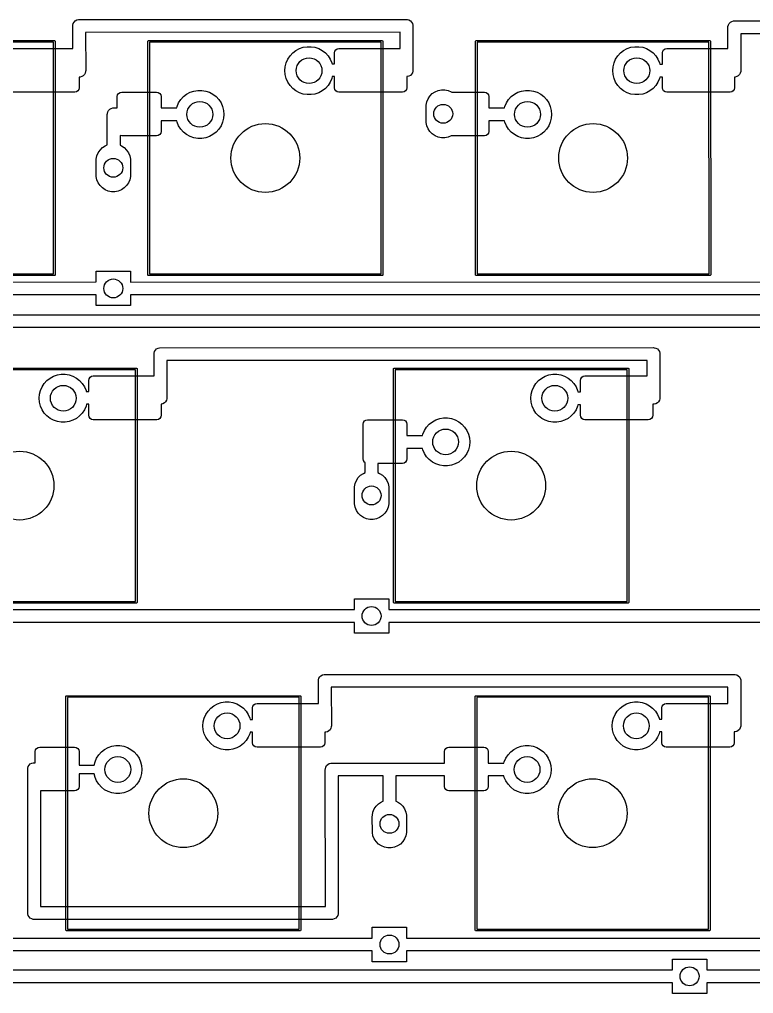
# Model space of a CAD drawing. Extents: x 12 to 499, y -206 to -17.
# Drawn here: x 339.8 to 382.4, y -115.7 to -59 of the extents above; entities that cross this region are included whole.
import ezdxf

# ---------------------------------------------------------------- set-up
doc = ezdxf.new("R2010")
doc.units = 0
doc.layers.add('BLACK', color=7, linetype='CONTINUOUS')

msp = doc.modelspace()

# ---------------------------------------------------------------- linework, layer by layer
at = {"layer": 'BLACK', "linetype": 'CONTINUOUS'}
for p, q in [((342.850458, -59.4086), (342.853666, -59.359653)), ((342.852039, -60.715004), (342.850458, -59.4086)), ((342.853666, -59.359653), (342.879003, -59.265094)), ((342.879003, -59.265094), (342.92795, -59.180314)), ((342.92795, -59.180314), (342.997172, -59.111092)), ((342.997172, -59.111092), (343.081952, -59.062145)), ((343.081952, -59.062145), (343.176511, -59.036808)), ((343.176511, -59.036808), (362.250058, -59.0336)), ((362.250058, -59.0336), (362.299005, -59.036808)), ((362.299005, -59.036808), (362.393564, -59.062145)), ((362.393564, -59.062145), (362.478344, -59.111092)), ((362.478344, -59.111092), (362.547566, -59.180314)), ((362.547566, -59.180314), (362.596513, -59.265094)), ((362.596513, -59.265094), (362.62185, -59.359653)), ((362.62185, -59.359653), (362.625058, -61.985004)), ((380.931058, -59.49), (380.934266, -59.441053)), ((380.934266, -59.441053), (380.959603, -59.346494)), ((380.959603, -59.346494), (381.00855, -59.261714)), ((381.00855, -59.261714), (381.077772, -59.192492)), ((381.077772, -59.192492), (381.162552, -59.143545)), ((381.162552, -59.143545), (381.257111, -59.118208)), ((381.257111, -59.118208), (405.106058, -59.115)), ((361.875512, -59.780463), (343.597763, -59.783537)), ((343.597763, -59.783537), (343.600458, -62.010004)), ((361.876654, -60.715004), (361.875512, -59.780463)), ((380.932588, -60.715004), (380.931058, -59.49)), ((404.731526, -59.861848), (381.678379, -59.864949)), ((381.678379, -59.864949), (381.681058, -62.010004)), ((328.191806, -60.25881), (341.78094, -60.255004)), ((341.730952, -60.351217), (328.257153, -60.354991)), ((341.734726, -73.825016), (341.730952, -60.351217)), ((341.78094, -60.255004), (341.800074, -60.25881)), ((341.800074, -60.25881), (341.827134, -60.28587)), ((341.827134, -60.28587), (341.83094, -73.875004)), ((347.21094, -60.305004), (347.214746, -60.28587)), ((347.214746, -73.894138), (347.21094, -60.305004)), ((347.214746, -60.28587), (347.241806, -60.25881)), ((347.241806, -60.25881), (360.83094, -60.255004)), ((360.780952, -60.351217), (347.307153, -60.354991)), ((347.307153, -60.354991), (347.310927, -73.82879)), ((360.784726, -73.825016), (360.780952, -60.351217)), ((360.83094, -60.255004), (360.850074, -60.25881)), ((360.850074, -60.25881), (360.877134, -60.28587)), ((360.877134, -60.28587), (360.88094, -73.875004)), ((366.26091, -60.305004), (366.264716, -60.28587)), ((366.264716, -73.894138), (366.26091, -60.305004)), ((366.264716, -60.28587), (366.291776, -60.25881)), ((366.291776, -60.25881), (379.88091, -60.255004)), ((379.830922, -60.351217), (366.357123, -60.354991)), ((366.357123, -60.354991), (366.360897, -73.82879)), ((379.834696, -73.825016), (379.830922, -60.351217)), ((379.88091, -60.255004), (379.900044, -60.25881)), ((379.900044, -60.25881), (379.927104, -60.28587)), ((379.927104, -60.28587), (379.93091, -73.875004)), ((339.27594, -60.715004), (342.852039, -60.715004)), ((355.354677, -61.343678), (355.481143, -61.150106)), ((355.481143, -61.150106), (355.637746, -60.979991)), ((355.637746, -60.979991), (355.820213, -60.837971)), ((355.820213, -60.837971), (356.023566, -60.727921)), ((356.023566, -60.727921), (356.24226, -60.652844)), ((356.24226, -60.652844), (356.470329, -60.614786)), ((356.470329, -60.614786), (356.701551, -60.614786)), ((356.701551, -60.614786), (356.92962, -60.652844)), ((356.92962, -60.652844), (357.148314, -60.727921)), ((357.148314, -60.727921), (357.351667, -60.837971)), ((357.351667, -60.837971), (357.534134, -60.979991)), ((357.534134, -60.979991), (357.690737, -61.150106)), ((357.690737, -61.150106), (357.817203, -61.343678)), ((358.07194, -60.969004), (358.091275, -60.871802)), ((358.07194, -61.61187), (358.07194, -60.969004)), ((358.091275, -60.871802), (358.146335, -60.789399)), ((358.146335, -60.789399), (358.228738, -60.734339)), ((358.228738, -60.734339), (358.32594, -60.715004)), ((358.32594, -60.715004), (361.876654, -60.715004)), ((374.404647, -61.343678), (374.531113, -61.150106)), ((374.531113, -61.150106), (374.687716, -60.979991)), ((374.687716, -60.979991), (374.870183, -60.837971)), ((374.870183, -60.837971), (375.073536, -60.727921)), ((375.073536, -60.727921), (375.29223, -60.652844)), ((375.29223, -60.652844), (375.520299, -60.614786)), ((375.520299, -60.614786), (375.751521, -60.614786)), ((375.751521, -60.614786), (375.97959, -60.652844)), ((375.97959, -60.652844), (376.198284, -60.727921)), ((376.198284, -60.727921), (376.401637, -60.837971)), ((376.401637, -60.837971), (376.584104, -60.979991)), ((376.584104, -60.979991), (376.740707, -61.150106)), ((376.740707, -61.150106), (376.867173, -61.343678)), ((377.12191, -60.969004), (377.141245, -60.871802)), ((377.12191, -61.637351), (377.12191, -60.969004)), ((377.141245, -60.871802), (377.196305, -60.789399)), ((377.196305, -60.789399), (377.278708, -60.734339)), ((377.278708, -60.734339), (377.37591, -60.715004)), ((377.37591, -60.715004), (380.932588, -60.715004)), ((355.205034, -61.779572), (355.261796, -61.555425)), ((355.261796, -61.555425), (355.354677, -61.343678)), ((357.817203, -61.343678), (357.910084, -61.555425)), ((357.910084, -61.555425), (357.924411, -61.612001)), ((357.924411, -61.612001), (358.07194, -61.61187)), ((374.255004, -61.779572), (374.311766, -61.555425)), ((374.311766, -61.555425), (374.404647, -61.343678)), ((376.867173, -61.343678), (376.960054, -61.555425)), ((376.960054, -61.555425), (376.98082, -61.63743)), ((376.98082, -61.63743), (377.12191, -61.637351)), ((343.522966, -62.23829), (343.453744, -62.307512)), ((343.571913, -62.15351), (343.522966, -62.23829)), ((343.59725, -62.058951), (343.571913, -62.15351)), ((343.600458, -62.010004), (343.59725, -62.058951)), ((355.18594, -62.010004), (355.205034, -61.779572)), ((355.205034, -62.240436), (355.18594, -62.010004)), ((355.261796, -62.464583), (355.205034, -62.240436)), ((362.478344, -62.282512), (362.393564, -62.331459)), ((362.547566, -62.21329), (362.478344, -62.282512)), ((362.596513, -62.12851), (362.547566, -62.21329)), ((362.62185, -62.033951), (362.596513, -62.12851)), ((362.625058, -61.985004), (362.62185, -62.033951)), ((374.23591, -62.010004), (374.255004, -61.779572)), ((374.255004, -62.240436), (374.23591, -62.010004)), ((374.311766, -62.464583), (374.255004, -62.240436)), ((381.603566, -62.23829), (381.534344, -62.307512)), ((381.652513, -62.15351), (381.603566, -62.23829)), ((381.67785, -62.058951), (381.652513, -62.15351)), ((381.681058, -62.010004), (381.67785, -62.058951)), ((343.274405, -62.381796), (343.22194, -62.381825)), ((343.22194, -62.381825), (343.22194, -63.001004)), ((343.368964, -62.356459), (343.274405, -62.381796)), ((343.453744, -62.307512), (343.368964, -62.356459)), ((355.354677, -62.67633), (355.261796, -62.464583)), ((355.481143, -62.869902), (355.354677, -62.67633)), ((355.637746, -63.040017), (355.481143, -62.869902)), ((357.690737, -62.869902), (357.534134, -63.040017)), ((357.817203, -62.67633), (357.690737, -62.869902)), ((357.910084, -62.464583), (357.817203, -62.67633)), ((357.936865, -62.358825), (357.910084, -62.464583)), ((358.07194, -62.358705), (357.936865, -62.358825)), ((358.07194, -63.001004), (358.07194, -62.358705)), ((362.299005, -62.356796), (362.27194, -62.356836)), ((362.27194, -62.356836), (362.27194, -63.001004)), ((362.393564, -62.331459), (362.299005, -62.356796)), ((374.404647, -62.67633), (374.311766, -62.464583)), ((374.531113, -62.869902), (374.404647, -62.67633)), ((374.687716, -63.040017), (374.531113, -62.869902)), ((376.740707, -62.869902), (376.584104, -63.040017)), ((376.867173, -62.67633), (376.740707, -62.869902)), ((376.960054, -62.464583), (376.867173, -62.67633)), ((376.980397, -62.384249), (376.960054, -62.464583)), ((377.12191, -62.38417), (376.980397, -62.384249)), ((377.12191, -63.001004), (377.12191, -62.38417)), ((381.355005, -62.381796), (381.32191, -62.381814)), ((381.32191, -62.381814), (381.32191, -63.001004)), ((381.449564, -62.356459), (381.355005, -62.381796)), ((381.534344, -62.307512), (381.449564, -62.356459)), ((342.96794, -63.255004), (339.27594, -63.255004)), ((343.065142, -63.235669), (342.96794, -63.255004)), ((343.147545, -63.180609), (343.065142, -63.235669)), ((343.202605, -63.098206), (343.147545, -63.180609)), ((343.22194, -63.001004), (343.202605, -63.098206)), ((345.43994, -63.509004), (345.459275, -63.411802)), ((345.459275, -63.411802), (345.514335, -63.329399)), ((345.514335, -63.329399), (345.596738, -63.274339)), ((345.596738, -63.274339), (345.69394, -63.255004)), ((345.69394, -63.255004), (347.72594, -63.255004)), ((347.72594, -63.255004), (347.823142, -63.274339)), ((347.823142, -63.274339), (347.905545, -63.329399)), ((347.905545, -63.329399), (347.960605, -63.411802)), ((347.960605, -63.411802), (347.97994, -63.509004)), ((349.287746, -63.519991), (349.470213, -63.377971)), ((349.470213, -63.377971), (349.673566, -63.267921)), ((349.673566, -63.267921), (349.89226, -63.192844)), ((349.89226, -63.192844), (350.120329, -63.154786)), ((350.120329, -63.154786), (350.351551, -63.154786)), ((350.351551, -63.154786), (350.57962, -63.192844)), ((350.57962, -63.192844), (350.798314, -63.267921)), ((350.798314, -63.267921), (351.001667, -63.377971)), ((351.001667, -63.377971), (351.184134, -63.519991)), ((355.820213, -63.182037), (355.637746, -63.040017)), ((356.023566, -63.292087), (355.820213, -63.182037)), ((356.24226, -63.367164), (356.023566, -63.292087)), ((356.470329, -63.405222), (356.24226, -63.367164)), ((356.701551, -63.405222), (356.470329, -63.405222)), ((356.92962, -63.367164), (356.701551, -63.405222)), ((357.148314, -63.292087), (356.92962, -63.367164)), ((357.351667, -63.182037), (357.148314, -63.292087)), ((357.534134, -63.040017), (357.351667, -63.182037)), ((358.091275, -63.098206), (358.07194, -63.001004)), ((358.146335, -63.180609), (358.091275, -63.098206)), ((358.228738, -63.235669), (358.146335, -63.180609)), ((358.32594, -63.255004), (358.228738, -63.235669)), ((362.01794, -63.255004), (358.32594, -63.255004)), ((362.115142, -63.235669), (362.01794, -63.255004)), ((362.197545, -63.180609), (362.115142, -63.235669)), ((362.252605, -63.098206), (362.197545, -63.180609)), ((362.27194, -63.001004), (362.252605, -63.098206)), ((363.610648, -63.484207), (363.749265, -63.34559)), ((363.749265, -63.34559), (363.912261, -63.236679)), ((363.912261, -63.236679), (364.093373, -63.16166)), ((364.093373, -63.16166), (364.285641, -63.123415)), ((364.285641, -63.123415), (364.481675, -63.123415)), ((364.481675, -63.123415), (364.673943, -63.16166)), ((364.673943, -63.16166), (364.855055, -63.236679)), ((364.855055, -63.236679), (364.88248, -63.255004)), ((364.88248, -63.255004), (366.77591, -63.255004)), ((366.77591, -63.255004), (366.873112, -63.274339)), ((366.873112, -63.274339), (366.955515, -63.329399)), ((366.955515, -63.329399), (367.010575, -63.411802)), ((367.010575, -63.411802), (367.02991, -63.509004)), ((368.337716, -63.519991), (368.520183, -63.377971)), ((368.520183, -63.377971), (368.723536, -63.267921)), ((368.723536, -63.267921), (368.94223, -63.192844)), ((368.94223, -63.192844), (369.170299, -63.154786)), ((369.170299, -63.154786), (369.401521, -63.154786)), ((369.401521, -63.154786), (369.62959, -63.192844)), ((369.62959, -63.192844), (369.848284, -63.267921)), ((369.848284, -63.267921), (370.051637, -63.377971)), ((370.051637, -63.377971), (370.234104, -63.519991)), ((374.870183, -63.182037), (374.687716, -63.040017)), ((375.073536, -63.292087), (374.870183, -63.182037)), ((375.29223, -63.367164), (375.073536, -63.292087)), ((375.520299, -63.405222), (375.29223, -63.367164)), ((375.751521, -63.405222), (375.520299, -63.405222)), ((375.97959, -63.367164), (375.751521, -63.405222)), ((376.198284, -63.292087), (375.97959, -63.367164)), ((376.401637, -63.182037), (376.198284, -63.292087)), ((376.584104, -63.040017), (376.401637, -63.182037)), ((377.141245, -63.098206), (377.12191, -63.001004)), ((377.196305, -63.180609), (377.141245, -63.098206)), ((377.278708, -63.235669), (377.196305, -63.180609)), ((377.37591, -63.255004), (377.278708, -63.235669)), ((381.06791, -63.255004), (377.37591, -63.255004)), ((381.165112, -63.235669), (381.06791, -63.255004)), ((381.247515, -63.180609), (381.165112, -63.235669)), ((381.302575, -63.098206), (381.247515, -63.180609)), ((381.32191, -63.001004), (381.302575, -63.098206)), ((345.43994, -64.178048), (345.43994, -63.509004)), ((347.97994, -63.509004), (347.97994, -64.176436)), ((348.911796, -64.095425), (349.004677, -63.883678)), ((349.004677, -63.883678), (349.131143, -63.690106)), ((349.131143, -63.690106), (349.287746, -63.519991)), ((351.184134, -63.519991), (351.340737, -63.690106)), ((351.340737, -63.690106), (351.467203, -63.883678)), ((351.467203, -63.883678), (351.560084, -64.095425)), ((363.388473, -64.020583), (363.426718, -63.828315)), ((363.426718, -63.828315), (363.501737, -63.647203)), ((363.501737, -63.647203), (363.610648, -63.484207)), ((367.02991, -63.509004), (367.02991, -64.176436)), ((367.961766, -64.095425), (368.054647, -63.883678)), ((368.054647, -63.883678), (368.181113, -63.690106)), ((368.181113, -63.690106), (368.337716, -63.519991)), ((370.234104, -63.519991), (370.390707, -63.690106)), ((370.390707, -63.690106), (370.517173, -63.883678)), ((370.517173, -63.883678), (370.610054, -64.095425)), ((344.857058, -64.550004), (344.860266, -64.501057)), ((344.858862, -66.325881), (344.857058, -64.550004)), ((344.860266, -64.501057), (344.885603, -64.406498)), ((344.885603, -64.406498), (344.93455, -64.321718)), ((344.93455, -64.321718), (345.003772, -64.252496)), ((345.003772, -64.252496), (345.088552, -64.203549)), ((345.088552, -64.203549), (345.183111, -64.178212)), ((345.183111, -64.178212), (345.43994, -64.178048)), ((347.97994, -64.176436), (348.891427, -64.175857)), ((348.891427, -64.175857), (348.911796, -64.095425)), ((351.560084, -64.095425), (351.616846, -64.319572)), ((351.616846, -64.319572), (351.63594, -64.550004)), ((351.63594, -64.550004), (351.616846, -64.780436)), ((363.383658, -64.1186), (363.388473, -64.020583)), ((363.388473, -65.016617), (363.383658, -64.1186)), ((367.02991, -64.176436), (367.941397, -64.175857)), ((367.941397, -64.175857), (367.961766, -64.095425)), ((370.610054, -64.095425), (370.666816, -64.319572)), ((370.666816, -64.319572), (370.68591, -64.550004)), ((370.68591, -64.550004), (370.666816, -64.780436)), ((348.891055, -64.92268), (347.97994, -64.923259)), ((347.97994, -64.923259), (347.97994, -65.541004)), ((348.911796, -65.004583), (348.891055, -64.92268)), ((349.004677, -65.21633), (348.911796, -65.004583)), ((351.560084, -65.004583), (351.467203, -65.21633)), ((351.616846, -64.780436), (351.560084, -65.004583)), ((363.426718, -65.208885), (363.388473, -65.016617)), ((367.941025, -64.92268), (367.02991, -64.923259)), ((367.02991, -64.923259), (367.02991, -65.541004)), ((367.961766, -65.004583), (367.941025, -64.92268)), ((368.054647, -65.21633), (367.961766, -65.004583)), ((370.610054, -65.004583), (370.517173, -65.21633)), ((370.666816, -64.780436), (370.610054, -65.004583)), ((347.960605, -65.638206), (347.905545, -65.720609)), ((347.97994, -65.541004), (347.960605, -65.638206)), ((349.131143, -65.409902), (349.004677, -65.21633)), ((349.287746, -65.580017), (349.131143, -65.409902)), ((349.470213, -65.722037), (349.287746, -65.580017)), ((351.184134, -65.580017), (351.001667, -65.722037)), ((351.340737, -65.409902), (351.184134, -65.580017)), ((351.467203, -65.21633), (351.340737, -65.409902)), ((363.501737, -65.389997), (363.426718, -65.208885)), ((363.610648, -65.552993), (363.501737, -65.389997)), ((363.749265, -65.69161), (363.610648, -65.552993)), ((363.912261, -65.800521), (363.749265, -65.69161)), ((367.010575, -65.638206), (366.955515, -65.720609)), ((367.02991, -65.541004), (367.010575, -65.638206)), ((368.181113, -65.409902), (368.054647, -65.21633)), ((368.337716, -65.580017), (368.181113, -65.409902)), ((368.520183, -65.722037), (368.337716, -65.580017)), ((370.234104, -65.580017), (370.051637, -65.722037)), ((370.390707, -65.409902), (370.234104, -65.580017)), ((370.517173, -65.21633), (370.390707, -65.409902)), ((345.69394, -65.795004), (345.605146, -65.777341)), ((345.605146, -65.777341), (345.605725, -66.347119)), ((347.72594, -65.795004), (345.69394, -65.795004)), ((347.823142, -65.775669), (347.72594, -65.795004)), ((347.905545, -65.720609), (347.823142, -65.775669)), ((349.673566, -65.832087), (349.470213, -65.722037)), ((349.89226, -65.907164), (349.673566, -65.832087)), ((350.120329, -65.945222), (349.89226, -65.907164)), ((350.351551, -65.945222), (350.120329, -65.945222)), ((350.57962, -65.907164), (350.351551, -65.945222)), ((350.798314, -65.832087), (350.57962, -65.907164)), ((351.001667, -65.722037), (350.798314, -65.832087)), ((364.093373, -65.87554), (363.912261, -65.800521)), ((364.285641, -65.913785), (364.093373, -65.87554)), ((364.481675, -65.913785), (364.285641, -65.913785)), ((364.673943, -65.87554), (364.481675, -65.913785)), ((364.855055, -65.800521), (364.673943, -65.87554)), ((364.863312, -65.795004), (364.855055, -65.800521)), ((366.77591, -65.795004), (364.863312, -65.795004)), ((366.873112, -65.775669), (366.77591, -65.795004)), ((366.955515, -65.720609), (366.873112, -65.775669)), ((368.723536, -65.832087), (368.520183, -65.722037)), ((368.94223, -65.907164), (368.723536, -65.832087)), ((369.170299, -65.945222), (368.94223, -65.907164)), ((369.401521, -65.945222), (369.170299, -65.945222)), ((369.62959, -65.907164), (369.401521, -65.945222)), ((369.848284, -65.832087), (369.62959, -65.907164)), ((370.051637, -65.722037), (369.848284, -65.832087)), ((344.249718, -66.968715), (344.324737, -66.787603)), ((344.324737, -66.787603), (344.433648, -66.624607)), ((344.433648, -66.624607), (344.572265, -66.48599)), ((344.572265, -66.48599), (344.735261, -66.377079)), ((344.735261, -66.377079), (344.858862, -66.325881)), ((345.605725, -66.347119), (345.678055, -66.377079)), ((345.678055, -66.377079), (345.841051, -66.48599)), ((345.841051, -66.48599), (345.979668, -66.624607)), ((345.979668, -66.624607), (346.088579, -66.787603)), ((346.088579, -66.787603), (346.163598, -66.968715)), ((344.206658, -67.259), (344.211473, -67.160983)), ((344.211473, -68.157017), (344.206658, -67.259)), ((344.211473, -67.160983), (344.249718, -66.968715)), ((346.163598, -66.968715), (346.201843, -67.160983)), ((346.201843, -67.160983), (346.206658, -68.059)), ((344.249718, -68.349285), (344.211473, -68.157017)), ((344.324737, -68.530397), (344.249718, -68.349285)), ((344.433648, -68.693393), (344.324737, -68.530397)), ((346.088579, -68.530397), (345.979668, -68.693393)), ((346.163598, -68.349285), (346.088579, -68.530397)), ((346.201843, -68.157017), (346.163598, -68.349285)), ((346.206658, -68.059), (346.201843, -68.157017)), ((344.572265, -68.83201), (344.433648, -68.693393)), ((344.735261, -68.940921), (344.572265, -68.83201)), ((344.916373, -69.01594), (344.735261, -68.940921)), ((345.108641, -69.054185), (344.916373, -69.01594)), ((345.304675, -69.054185), (345.108641, -69.054185)), ((345.496943, -69.01594), (345.304675, -69.054185)), ((345.678055, -68.940921), (345.496943, -69.01594)), ((345.841051, -68.83201), (345.678055, -68.940921)), ((345.979668, -68.693393), (345.841051, -68.83201)), ((341.800074, -73.921198), (328.21094, -73.925004)), ((328.260927, -73.82879), (341.734726, -73.825016)), ((341.827134, -73.894138), (341.800074, -73.921198)), ((341.83094, -73.875004), (341.827134, -73.894138)), ((344.206658, -74.299084), (344.206658, -73.674)), ((344.206658, -73.674), (346.206658, -73.674)), ((346.206658, -73.674), (346.206658, -74.302129)), ((347.241806, -73.921198), (347.214746, -73.894138)), ((347.26094, -73.925004), (347.241806, -73.921198)), ((360.850074, -73.921198), (347.26094, -73.925004)), ((347.310927, -73.82879), (360.784726, -73.825016)), ((360.877134, -73.894138), (360.850074, -73.921198)), ((360.88094, -73.875004), (360.877134, -73.894138)), ((366.291776, -73.921198), (366.264716, -73.894138)), ((366.31091, -73.925004), (366.291776, -73.921198)), ((379.900044, -73.921198), (366.31091, -73.925004)), ((366.360897, -73.82879), (379.834696, -73.825016)), ((379.927104, -73.894138), (379.900044, -73.921198)), ((379.93091, -73.875004), (379.927104, -73.894138)), ((308.233658, -74.302119), (344.206658, -74.299084)), ((346.206658, -74.302129), (387.158058, -74.299074)), ((344.206658, -75.04588), (308.233658, -75.048915)), ((344.206658, -75.674), (344.206658, -75.04588)), ((387.158058, -75.04587), (346.206658, -75.048925)), ((346.206658, -75.048925), (346.206658, -75.674)), ((346.206658, -75.674), (344.206658, -75.674)), ((332.109658, -76.207151), (389.444058, -76.204054)), ((389.444058, -76.950848), (332.109658, -76.953945)), ((347.721572, -78.192492), (347.806352, -78.143545)), ((347.806352, -78.143545), (347.900911, -78.118208)), ((347.900911, -78.118208), (376.606058, -78.115)), ((376.606058, -78.115), (376.655005, -78.118208)), ((376.655005, -78.118208), (376.749564, -78.143545)), ((376.749564, -78.143545), (376.834344, -78.192492)), ((347.574858, -78.49), (347.578066, -78.441053)), ((347.576435, -79.764994), (347.574858, -78.49)), ((347.578066, -78.441053), (347.603403, -78.346494)), ((347.603403, -78.346494), (347.65235, -78.261714)), ((347.65235, -78.261714), (347.721572, -78.192492)), ((376.834344, -78.192492), (376.903566, -78.261714)), ((376.903566, -78.261714), (376.952513, -78.346494)), ((376.952513, -78.346494), (376.97785, -78.441053)), ((376.97785, -78.441053), (376.981058, -81.034994)), ((376.231517, -78.861839), (348.322174, -78.864958)), ((348.322174, -78.864958), (348.324858, -81.034994)), ((376.232635, -79.764994), (376.231517, -78.861839)), ((332.954286, -79.3088), (346.54342, -79.304994)), ((346.493432, -79.401207), (333.019633, -79.404981)), ((341.532693, -79.887961), (341.736046, -79.777911)), ((341.736046, -79.777911), (341.95474, -79.702834)), ((341.95474, -79.702834), (342.182809, -79.664776)), ((342.182809, -79.664776), (342.414031, -79.664776)), ((342.414031, -79.664776), (342.6421, -79.702834)), ((342.6421, -79.702834), (342.860794, -79.777911)), ((342.860794, -79.777911), (343.064147, -79.887961)), ((343.803755, -79.921792), (343.858815, -79.839389)), ((343.858815, -79.839389), (343.941218, -79.784329)), ((343.941218, -79.784329), (344.03842, -79.764994)), ((344.03842, -79.764994), (347.576435, -79.764994)), ((346.497206, -92.875006), (346.493432, -79.401207)), ((346.54342, -79.304994), (346.562554, -79.3088)), ((346.562554, -79.3088), (346.589614, -79.33586)), ((346.589614, -79.33586), (346.59342, -92.924994)), ((361.4984, -79.354994), (361.502206, -79.33586)), ((361.502206, -92.944128), (361.4984, -79.354994)), ((361.502206, -79.33586), (361.529266, -79.3088)), ((361.529266, -79.3088), (375.1184, -79.304994)), ((375.068412, -79.401207), (361.594613, -79.404981)), ((361.594613, -79.404981), (361.598387, -92.87878)), ((370.107673, -79.887961), (370.311026, -79.777911)), ((370.311026, -79.777911), (370.52972, -79.702834)), ((370.52972, -79.702834), (370.757789, -79.664776)), ((370.757789, -79.664776), (370.989011, -79.664776)), ((370.989011, -79.664776), (371.21708, -79.702834)), ((371.21708, -79.702834), (371.435774, -79.777911)), ((371.435774, -79.777911), (371.639127, -79.887961)), ((372.378735, -79.921792), (372.433795, -79.839389)), ((372.433795, -79.839389), (372.516198, -79.784329)), ((372.516198, -79.784329), (372.6134, -79.764994)), ((372.6134, -79.764994), (376.232635, -79.764994)), ((375.072186, -92.875006), (375.068412, -79.401207)), ((375.1184, -79.304994), (375.137534, -79.3088)), ((375.137534, -79.3088), (375.164594, -79.33586)), ((375.164594, -79.33586), (375.1684, -92.924994)), ((340.974276, -80.605415), (341.067157, -80.393668)), ((341.067157, -80.393668), (341.193623, -80.200096)), ((341.193623, -80.200096), (341.350226, -80.029981)), ((341.350226, -80.029981), (341.532693, -79.887961)), ((343.064147, -79.887961), (343.246614, -80.029981)), ((343.246614, -80.029981), (343.403217, -80.200096)), ((343.403217, -80.200096), (343.529683, -80.393668)), ((343.529683, -80.393668), (343.622564, -80.605415)), ((343.78442, -80.018994), (343.803755, -79.921792)), ((343.78442, -80.661847), (343.78442, -80.018994)), ((369.549256, -80.605415), (369.642137, -80.393668)), ((369.642137, -80.393668), (369.768603, -80.200096)), ((369.768603, -80.200096), (369.925206, -80.029981)), ((369.925206, -80.029981), (370.107673, -79.887961)), ((371.639127, -79.887961), (371.821594, -80.029981)), ((371.821594, -80.029981), (371.978197, -80.200096)), ((371.978197, -80.200096), (372.104663, -80.393668)), ((372.104663, -80.393668), (372.197544, -80.605415)), ((372.3594, -80.018994), (372.378735, -79.921792)), ((372.3594, -80.686847), (372.3594, -80.018994)), ((340.89842, -81.059994), (340.917514, -80.829562)), ((340.917514, -80.829562), (340.974276, -80.605415)), ((343.622564, -80.605415), (343.636887, -80.661977)), ((343.636887, -80.661977), (343.78442, -80.661847)), ((369.4734, -81.059994), (369.492494, -80.829562)), ((369.492494, -80.829562), (369.549256, -80.605415)), ((372.197544, -80.605415), (372.218197, -80.686971)), ((372.218197, -80.686971), (372.3594, -80.686847)), ((340.917514, -81.290426), (340.89842, -81.059994)), ((340.974276, -81.514573), (340.917514, -81.290426)), ((341.067157, -81.72632), (340.974276, -81.514573)), ((343.622564, -81.514573), (343.529683, -81.72632)), ((343.649349, -81.408801), (343.622564, -81.514573)), ((343.78442, -81.408682), (343.649349, -81.408801)), ((343.78442, -82.050994), (343.78442, -81.408682)), ((347.998805, -81.406786), (347.98442, -81.406807)), ((347.98442, -81.406807), (347.98442, -82.050994)), ((348.093364, -81.381449), (347.998805, -81.406786)), ((348.178144, -81.332502), (348.093364, -81.381449)), ((348.247366, -81.26328), (348.178144, -81.332502)), ((348.296313, -81.1785), (348.247366, -81.26328)), ((348.32165, -81.083941), (348.296313, -81.1785)), ((348.324858, -81.034994), (348.32165, -81.083941)), ((369.492494, -81.290426), (369.4734, -81.059994)), ((369.549256, -81.514573), (369.492494, -81.290426)), ((369.642137, -81.72632), (369.549256, -81.514573)), ((372.197544, -81.514573), (372.104663, -81.72632)), ((372.217996, -81.433807), (372.197544, -81.514573)), ((372.3594, -81.433682), (372.217996, -81.433807)), ((372.3594, -82.050994), (372.3594, -81.433682)), ((376.655005, -81.406786), (376.5594, -81.406925)), ((376.5594, -81.406925), (376.5594, -82.050994)), ((376.749564, -81.381449), (376.655005, -81.406786)), ((376.834344, -81.332502), (376.749564, -81.381449)), ((376.903566, -81.26328), (376.834344, -81.332502)), ((376.952513, -81.1785), (376.903566, -81.26328)), ((376.97785, -81.083941), (376.952513, -81.1785)), ((376.981058, -81.034994), (376.97785, -81.083941)), ((341.193623, -81.919892), (341.067157, -81.72632)), ((341.350226, -82.090007), (341.193623, -81.919892)), ((341.532693, -82.232027), (341.350226, -82.090007)), ((343.246614, -82.090007), (343.064147, -82.232027)), ((343.403217, -81.919892), (343.246614, -82.090007)), ((343.529683, -81.72632), (343.403217, -81.919892)), ((343.803755, -82.148196), (343.78442, -82.050994)), ((347.98442, -82.050994), (347.965085, -82.148196)), ((369.768603, -81.919892), (369.642137, -81.72632)), ((369.925206, -82.090007), (369.768603, -81.919892)), ((370.107673, -82.232027), (369.925206, -82.090007)), ((371.821594, -82.090007), (371.639127, -82.232027)), ((371.978197, -81.919892), (371.821594, -82.090007)), ((372.104663, -81.72632), (371.978197, -81.919892)), ((372.378735, -82.148196), (372.3594, -82.050994)), ((376.5594, -82.050994), (376.540065, -82.148196)), ((341.736046, -82.342077), (341.532693, -82.232027)), ((341.95474, -82.417154), (341.736046, -82.342077)), ((342.182809, -82.455212), (341.95474, -82.417154)), ((342.414031, -82.455212), (342.182809, -82.455212)), ((342.6421, -82.417154), (342.414031, -82.455212)), ((342.860794, -82.342077), (342.6421, -82.417154)), ((343.064147, -82.232027), (342.860794, -82.342077)), ((343.858815, -82.230599), (343.803755, -82.148196)), ((343.941218, -82.285659), (343.858815, -82.230599)), ((344.03842, -82.304994), (343.941218, -82.285659)), ((347.73042, -82.304994), (344.03842, -82.304994)), ((347.827622, -82.285659), (347.73042, -82.304994)), ((347.910025, -82.230599), (347.827622, -82.285659)), ((347.965085, -82.148196), (347.910025, -82.230599)), ((359.7274, -82.558994), (359.746735, -82.461792)), ((359.7274, -84.590994), (359.7274, -82.558994)), ((359.746735, -82.461792), (359.801795, -82.379389)), ((359.801795, -82.379389), (359.884198, -82.324329)), ((359.884198, -82.324329), (359.9814, -82.304994)), ((359.9814, -82.304994), (362.0134, -82.304994)), ((362.0134, -82.304994), (362.110602, -82.324329)), ((362.110602, -82.324329), (362.193005, -82.379389)), ((362.193005, -82.379389), (362.248065, -82.461792)), ((362.248065, -82.461792), (362.2674, -82.558994)), ((362.2674, -82.558994), (362.2674, -83.227032)), ((363.418603, -82.740096), (363.575206, -82.569981)), ((363.575206, -82.569981), (363.757673, -82.427961)), ((363.757673, -82.427961), (363.961026, -82.317911)), ((363.961026, -82.317911), (364.17972, -82.242834)), ((364.17972, -82.242834), (364.407789, -82.204776)), ((364.407789, -82.204776), (364.639011, -82.204776)), ((364.639011, -82.204776), (364.86708, -82.242834)), ((364.86708, -82.242834), (365.085774, -82.317911)), ((365.085774, -82.317911), (365.289127, -82.427961)), ((365.289127, -82.427961), (365.471594, -82.569981)), ((365.471594, -82.569981), (365.628197, -82.740096)), ((370.311026, -82.342077), (370.107673, -82.232027)), ((370.52972, -82.417154), (370.311026, -82.342077)), ((370.757789, -82.455212), (370.52972, -82.417154)), ((370.989011, -82.455212), (370.757789, -82.455212)), ((371.21708, -82.417154), (370.989011, -82.455212)), ((371.435774, -82.342077), (371.21708, -82.417154)), ((371.639127, -82.232027), (371.435774, -82.342077)), ((372.433795, -82.230599), (372.378735, -82.148196)), ((372.516198, -82.285659), (372.433795, -82.230599)), ((372.6134, -82.304994), (372.516198, -82.285659)), ((376.3054, -82.304994), (372.6134, -82.304994)), ((376.402602, -82.285659), (376.3054, -82.304994)), ((376.485005, -82.230599), (376.402602, -82.285659)), ((376.540065, -82.148196), (376.485005, -82.230599)), ((362.2674, -83.227032), (363.178796, -83.226209)), ((363.178796, -83.226209), (363.199256, -83.145415)), ((363.199256, -83.145415), (363.292137, -82.933668)), ((363.292137, -82.933668), (363.418603, -82.740096)), ((365.628197, -82.740096), (365.754663, -82.933668)), ((365.754663, -82.933668), (365.847544, -83.145415)), ((365.847544, -83.145415), (365.904306, -83.369562)), ((365.904306, -83.369562), (365.9234, -83.599994)), ((365.9234, -83.599994), (365.904306, -83.830426)), ((363.17861, -83.973045), (362.2674, -83.973868)), ((362.2674, -83.973868), (362.2674, -84.590994)), ((363.199256, -84.054573), (363.17861, -83.973045)), ((363.292137, -84.26632), (363.199256, -84.054573)), ((363.418603, -84.459892), (363.292137, -84.26632)), ((365.754663, -84.26632), (365.628197, -84.459892)), ((365.847544, -84.054573), (365.754663, -84.26632)), ((365.904306, -83.830426), (365.847544, -84.054573)), ((359.746735, -84.688196), (359.7274, -84.590994)), ((359.801795, -84.770599), (359.746735, -84.688196)), ((359.844291, -84.798994), (359.801795, -84.770599)), ((359.844883, -85.386393), (359.844291, -84.798994)), ((362.0134, -84.844994), (360.591179, -84.844994)), ((360.591179, -84.844994), (360.591725, -85.386598)), ((362.110602, -84.825659), (362.0134, -84.844994)), ((362.193005, -84.770599), (362.110602, -84.825659)), ((362.248065, -84.688196), (362.193005, -84.770599)), ((362.2674, -84.590994), (362.248065, -84.688196)), ((363.575206, -84.630007), (363.418603, -84.459892)), ((363.757673, -84.772027), (363.575206, -84.630007)), ((363.961026, -84.882077), (363.757673, -84.772027)), ((364.17972, -84.957154), (363.961026, -84.882077)), ((364.407789, -84.995212), (364.17972, -84.957154)), ((364.86708, -84.957154), (364.639011, -84.995212)), ((365.085774, -84.882077), (364.86708, -84.957154)), ((365.289127, -84.772027), (365.085774, -84.882077)), ((365.471594, -84.630007), (365.289127, -84.772027)), ((365.628197, -84.459892), (365.471594, -84.630007)), ((359.583665, -85.53599), (359.746661, -85.427079)), ((359.746661, -85.427079), (359.844883, -85.386393)), ((360.591725, -85.386598), (360.689455, -85.427079)), ((360.689455, -85.427079), (360.852451, -85.53599)), ((364.639011, -84.995212), (364.407789, -84.995212)), ((359.222873, -86.210983), (359.261118, -86.018715)), ((359.261118, -86.018715), (359.336137, -85.837603)), ((359.336137, -85.837603), (359.445048, -85.674607)), ((359.445048, -85.674607), (359.583665, -85.53599)), ((360.852451, -85.53599), (360.991068, -85.674607)), ((360.991068, -85.674607), (361.099979, -85.837603)), ((361.099979, -85.837603), (361.174998, -86.018715)), ((361.174998, -86.018715), (361.213243, -86.210983)), ((359.218058, -86.309), (359.222873, -86.210983)), ((359.222873, -87.207017), (359.218058, -86.309)), ((361.213243, -86.210983), (361.218058, -87.109)), ((359.261118, -87.399285), (359.222873, -87.207017)), ((361.213243, -87.207017), (361.174998, -87.399285)), ((361.218058, -87.109), (361.213243, -87.207017)), ((359.336137, -87.580397), (359.261118, -87.399285)), ((359.445048, -87.743393), (359.336137, -87.580397)), ((359.583665, -87.88201), (359.445048, -87.743393)), ((360.991068, -87.743393), (360.852451, -87.88201)), ((361.099979, -87.580397), (360.991068, -87.743393)), ((361.174998, -87.399285), (361.099979, -87.580397)), ((359.746661, -87.990921), (359.583665, -87.88201)), ((359.927773, -88.06594), (359.746661, -87.990921)), ((360.120041, -88.104185), (359.927773, -88.06594)), ((360.316075, -88.104185), (360.120041, -88.104185)), ((360.508343, -88.06594), (360.316075, -88.104185)), ((360.689455, -87.990921), (360.508343, -88.06594)), ((360.852451, -87.88201), (360.689455, -87.990921)), ((333.023407, -92.87878), (346.497206, -92.875006)), ((359.218058, -93.349066), (359.218058, -92.724)), ((359.218058, -92.724), (361.218058, -92.724)), ((361.218058, -92.724), (361.218058, -93.352166)), ((361.598387, -92.87878), (375.072186, -92.875006)), ((312.704058, -93.352138), (359.218058, -93.349066)), ((346.562554, -92.971188), (332.97342, -92.974994)), ((346.589614, -92.944128), (346.562554, -92.971188)), ((346.59342, -92.924994), (346.589614, -92.944128)), ((361.218058, -93.352166), (441.653093, -93.349006)), ((361.529266, -92.971188), (361.502206, -92.944128)), ((361.5484, -92.974994), (361.529266, -92.971188)), ((375.137534, -92.971188), (361.5484, -92.974994)), ((375.164594, -92.944128), (375.137534, -92.971188)), ((375.1684, -92.924994), (375.164594, -92.944128)), ((359.218058, -94.095861), (312.704058, -94.098933)), ((359.218058, -94.724), (359.218058, -94.095861)), ((441.855005, -94.095792), (361.218058, -94.09896)), ((361.218058, -94.09896), (361.218058, -94.724)), ((361.218058, -94.724), (359.218058, -94.724)), ((357.134266, -97.441053), (357.159603, -97.346494)), ((357.159603, -97.346494), (357.20855, -97.261714)), ((357.20855, -97.261714), (357.277772, -97.192492)), ((357.277772, -97.192492), (357.362552, -97.143545)), ((357.362552, -97.143545), (357.457111, -97.118208)), ((357.457111, -97.118208), (381.306058, -97.115)), ((381.306058, -97.115), (381.355005, -97.118208)), ((381.355005, -97.118208), (381.449564, -97.143545)), ((381.449564, -97.143545), (381.534344, -97.192492)), ((381.534344, -97.192492), (381.603566, -97.261714)), ((381.603566, -97.261714), (381.652513, -97.346494)), ((381.652513, -97.346494), (381.67785, -97.441053)), ((357.131058, -97.49), (357.134266, -97.441053)), ((357.132651, -98.814999), (357.131058, -97.49)), ((380.931509, -97.861848), (357.878359, -97.864949)), ((357.878359, -97.864949), (357.881058, -100.109999)), ((380.932666, -98.814999), (380.931509, -97.861848)), ((381.67785, -97.441053), (381.681058, -100.084999)), ((342.4447, -98.404999), (342.448506, -98.385865)), ((342.448506, -111.994133), (342.4447, -98.404999)), ((342.448506, -98.385865), (342.475566, -98.358805)), ((342.475566, -98.358805), (356.0647, -98.354999)), ((356.014712, -98.451212), (342.540913, -98.454986)), ((342.540913, -98.454986), (342.544687, -111.928785)), ((356.018486, -111.925011), (356.014712, -98.451212)), ((356.0647, -98.354999), (356.083834, -98.358805)), ((356.083834, -98.358805), (356.110894, -98.385865)), ((356.110894, -98.385865), (356.1147, -111.974999)), ((366.2347, -98.404999), (366.238506, -98.385865)), ((366.238506, -111.994133), (366.2347, -98.404999)), ((366.238506, -98.385865), (366.265566, -98.358805)), ((366.265566, -98.358805), (379.8547, -98.354999)), ((379.804712, -98.451212), (366.330913, -98.454986)), ((366.330913, -98.454986), (366.334687, -111.928785)), ((379.808486, -111.925011), (379.804712, -98.451212)), ((379.8547, -98.354999), (379.873834, -98.358805)), ((379.873834, -98.358805), (379.900894, -98.385865)), ((379.900894, -98.385865), (379.9047, -111.974999)), ((350.714903, -99.250101), (350.871506, -99.079986)), ((350.871506, -99.079986), (351.053973, -98.937966)), ((351.053973, -98.937966), (351.257326, -98.827916)), ((351.257326, -98.827916), (351.47602, -98.752839)), ((351.47602, -98.752839), (351.704089, -98.714781)), ((351.704089, -98.714781), (351.935311, -98.714781)), ((351.935311, -98.714781), (352.16338, -98.752839)), ((352.16338, -98.752839), (352.382074, -98.827916)), ((352.382074, -98.827916), (352.585427, -98.937966)), ((352.585427, -98.937966), (352.767894, -99.079986)), ((352.767894, -99.079986), (352.924497, -99.250101)), ((353.3057, -99.068999), (353.325035, -98.971797)), ((353.3057, -99.737348), (353.3057, -99.068999)), ((353.325035, -98.971797), (353.380095, -98.889394)), ((353.380095, -98.889394), (353.462498, -98.834334)), ((353.462498, -98.834334), (353.5597, -98.814999)), ((353.5597, -98.814999), (357.132651, -98.814999)), ((374.504903, -99.250101), (374.661506, -99.079986)), ((374.661506, -99.079986), (374.843973, -98.937966)), ((374.843973, -98.937966), (375.047326, -98.827916)), ((375.047326, -98.827916), (375.26602, -98.752839)), ((375.26602, -98.752839), (375.494089, -98.714781)), ((375.494089, -98.714781), (375.725311, -98.714781)), ((375.725311, -98.714781), (375.95338, -98.752839)), ((375.95338, -98.752839), (376.172074, -98.827916)), ((376.172074, -98.827916), (376.375427, -98.937966)), ((376.375427, -98.937966), (376.557894, -99.079986)), ((376.557894, -99.079986), (376.714497, -99.250101)), ((377.0957, -99.068999), (377.115035, -98.971797)), ((377.0957, -99.711865), (377.0957, -99.068999)), ((377.115035, -98.971797), (377.170095, -98.889394)), ((377.170095, -98.889394), (377.252498, -98.834334)), ((377.252498, -98.834334), (377.3497, -98.814999)), ((377.3497, -98.814999), (380.932666, -98.814999)), ((350.438794, -99.879567), (350.495556, -99.65542)), ((350.495556, -99.65542), (350.588437, -99.443673)), ((350.588437, -99.443673), (350.714903, -99.250101)), ((352.924497, -99.250101), (353.050963, -99.443673)), ((353.050963, -99.443673), (353.143844, -99.65542)), ((353.143844, -99.65542), (353.164611, -99.737427)), ((374.228794, -99.879567), (374.285556, -99.65542)), ((374.285556, -99.65542), (374.378437, -99.443673)), ((374.378437, -99.443673), (374.504903, -99.250101)), ((376.714497, -99.250101), (376.840963, -99.443673)), ((376.840963, -99.443673), (376.933844, -99.65542)), ((376.933844, -99.65542), (376.948171, -99.711996)), ((350.4197, -100.109999), (350.438794, -99.879567)), ((350.438794, -100.340431), (350.4197, -100.109999)), ((353.164611, -99.737427), (353.3057, -99.737348)), ((357.852513, -100.253505), (357.803566, -100.338285)), ((357.87785, -100.158946), (357.852513, -100.253505)), ((357.881058, -100.109999), (357.87785, -100.158946)), ((374.2097, -100.109999), (374.228794, -99.879567)), ((374.228794, -100.340431), (374.2097, -100.109999)), ((376.948171, -99.711996), (377.0957, -99.711865)), ((381.652513, -100.228505), (381.603566, -100.313285)), ((381.67785, -100.133946), (381.652513, -100.228505)), ((381.681058, -100.084999), (381.67785, -100.133946)), ((350.495556, -100.564578), (350.438794, -100.340431)), ((350.588437, -100.776325), (350.495556, -100.564578)), ((350.714903, -100.969897), (350.588437, -100.776325)), ((353.050963, -100.776325), (352.924497, -100.969897)), ((353.143844, -100.564578), (353.050963, -100.776325)), ((353.164186, -100.484246), (353.143844, -100.564578)), ((353.3057, -100.484167), (353.164186, -100.484246)), ((353.3057, -101.100999), (353.3057, -100.484167)), ((357.555005, -100.481791), (357.5057, -100.481818)), ((357.5057, -100.481818), (357.5057, -101.100999)), ((357.649564, -100.456454), (357.555005, -100.481791)), ((357.734344, -100.407507), (357.649564, -100.456454)), ((357.803566, -100.338285), (357.734344, -100.407507)), ((374.285556, -100.564578), (374.228794, -100.340431)), ((374.378437, -100.776325), (374.285556, -100.564578)), ((374.504903, -100.969897), (374.378437, -100.776325)), ((376.840963, -100.776325), (376.714497, -100.969897)), ((376.933844, -100.564578), (376.840963, -100.776325)), ((376.960625, -100.45882), (376.933844, -100.564578)), ((377.0957, -100.4587), (376.960625, -100.45882)), ((377.0957, -101.100999), (377.0957, -100.4587)), ((381.355005, -100.456791), (381.2957, -100.456879)), ((381.2957, -100.456879), (381.2957, -101.100999)), ((381.449564, -100.431454), (381.355005, -100.456791)), ((381.534344, -100.382507), (381.449564, -100.431454)), ((381.603566, -100.313285), (381.534344, -100.382507)), ((340.748095, -101.429394), (340.830498, -101.374334)), ((340.830498, -101.374334), (340.9277, -101.354999)), ((340.9277, -101.354999), (342.9597, -101.354999)), ((342.9597, -101.354999), (343.056902, -101.374334)), ((343.056902, -101.374334), (343.139305, -101.429394)), ((344.703973, -101.477966), (344.907326, -101.367916)), ((344.907326, -101.367916), (345.12602, -101.292839)), ((345.12602, -101.292839), (345.354089, -101.254781)), ((345.354089, -101.254781), (345.585311, -101.254781)), ((345.585311, -101.254781), (345.81338, -101.292839)), ((345.81338, -101.292839), (346.032074, -101.367916)), ((346.032074, -101.367916), (346.235427, -101.477966)), ((350.871506, -101.140012), (350.714903, -100.969897)), ((351.053973, -101.282032), (350.871506, -101.140012)), ((351.257326, -101.392082), (351.053973, -101.282032)), ((352.585427, -101.282032), (352.382074, -101.392082)), ((352.767894, -101.140012), (352.585427, -101.282032)), ((352.924497, -100.969897), (352.767894, -101.140012)), ((353.325035, -101.198201), (353.3057, -101.100999)), ((353.380095, -101.280604), (353.325035, -101.198201)), ((353.462498, -101.335664), (353.380095, -101.280604)), ((353.5597, -101.354999), (353.462498, -101.335664)), ((357.2517, -101.354999), (353.5597, -101.354999)), ((357.348902, -101.335664), (357.2517, -101.354999)), ((357.431305, -101.280604), (357.348902, -101.335664)), ((357.486365, -101.198201), (357.431305, -101.280604)), ((357.5057, -101.100999), (357.486365, -101.198201)), ((364.538095, -101.429394), (364.620498, -101.374334)), ((364.620498, -101.374334), (364.7177, -101.354999)), ((364.7177, -101.354999), (366.7497, -101.354999)), ((366.7497, -101.354999), (366.846902, -101.374334)), ((366.846902, -101.374334), (366.929305, -101.429394)), ((368.493973, -101.477966), (368.697326, -101.367916)), ((368.697326, -101.367916), (368.91602, -101.292839)), ((368.91602, -101.292839), (369.144089, -101.254781)), ((369.144089, -101.254781), (369.375311, -101.254781)), ((369.375311, -101.254781), (369.60338, -101.292839)), ((369.60338, -101.292839), (369.822074, -101.367916)), ((369.822074, -101.367916), (370.025427, -101.477966)), ((374.661506, -101.140012), (374.504903, -100.969897)), ((374.843973, -101.282032), (374.661506, -101.140012)), ((375.047326, -101.392082), (374.843973, -101.282032)), ((376.375427, -101.282032), (376.172074, -101.392082)), ((376.557894, -101.140012), (376.375427, -101.282032)), ((376.714497, -100.969897), (376.557894, -101.140012)), ((377.115035, -101.198201), (377.0957, -101.100999)), ((377.170095, -101.280604), (377.115035, -101.198201)), ((377.252498, -101.335664), (377.170095, -101.280604)), ((377.3497, -101.354999), (377.252498, -101.335664)), ((381.0417, -101.354999), (377.3497, -101.354999)), ((381.138902, -101.335664), (381.0417, -101.354999)), ((381.221305, -101.280604), (381.138902, -101.335664)), ((381.276365, -101.198201), (381.221305, -101.280604)), ((381.2957, -101.100999), (381.276365, -101.198201)), ((340.6737, -101.608999), (340.693035, -101.511797)), ((340.6737, -102.252937), (340.6737, -101.608999)), ((340.693035, -101.511797), (340.748095, -101.429394)), ((343.139305, -101.429394), (343.194365, -101.511797)), ((343.194365, -101.511797), (343.2137, -101.608999)), ((343.2137, -101.608999), (343.2137, -102.40303)), ((344.238437, -101.983673), (344.364903, -101.790101)), ((344.364903, -101.790101), (344.521506, -101.619986)), ((344.521506, -101.619986), (344.703973, -101.477966)), ((346.235427, -101.477966), (346.417894, -101.619986)), ((346.417894, -101.619986), (346.574497, -101.790101)), ((346.574497, -101.790101), (346.700963, -101.983673)), ((351.47602, -101.467159), (351.257326, -101.392082)), ((351.704089, -101.505217), (351.47602, -101.467159)), ((351.935311, -101.505217), (351.704089, -101.505217)), ((352.16338, -101.467159), (351.935311, -101.505217)), ((352.382074, -101.392082), (352.16338, -101.467159)), ((364.4637, -101.608999), (364.483035, -101.511797)), ((364.4637, -102.27691), (364.4637, -101.608999)), ((364.483035, -101.511797), (364.538095, -101.429394)), ((366.929305, -101.429394), (366.984365, -101.511797)), ((366.984365, -101.511797), (367.0037, -101.608999)), ((367.0037, -101.608999), (367.0037, -102.275898)), ((368.028437, -101.983673), (368.154903, -101.790101)), ((368.154903, -101.790101), (368.311506, -101.619986)), ((368.311506, -101.619986), (368.493973, -101.477966)), ((370.025427, -101.477966), (370.207894, -101.619986)), ((370.207894, -101.619986), (370.364497, -101.790101)), ((370.364497, -101.790101), (370.490963, -101.983673)), ((375.26602, -101.467159), (375.047326, -101.392082)), ((375.494089, -101.505217), (375.26602, -101.467159)), ((375.725311, -101.505217), (375.494089, -101.505217)), ((375.95338, -101.467159), (375.725311, -101.505217)), ((376.172074, -101.392082), (375.95338, -101.467159)), ((340.234266, -102.576052), (340.259603, -102.481493)), ((340.259603, -102.481493), (340.30855, -102.396713)), ((340.30855, -102.396713), (340.377772, -102.327491)), ((340.377772, -102.327491), (340.462552, -102.278544)), ((340.462552, -102.278544), (340.557111, -102.253207)), ((340.557111, -102.253207), (340.6737, -102.252937)), ((343.2137, -102.40303), (344.09328, -102.401848)), ((344.09328, -102.401848), (344.145556, -102.19542)), ((344.145556, -102.19542), (344.238437, -101.983673)), ((346.700963, -101.983673), (346.793844, -102.19542)), ((346.793844, -102.19542), (346.850606, -102.419567)), ((346.850606, -102.419567), (346.8697, -102.649999)), ((357.534266, -102.601052), (357.559603, -102.506493)), ((357.559603, -102.506493), (357.60855, -102.421713)), ((357.60855, -102.421713), (357.677772, -102.352491)), ((357.677772, -102.352491), (357.762552, -102.303544)), ((357.762552, -102.303544), (357.857111, -102.278207)), ((357.857111, -102.278207), (361.259458, -102.274999)), ((361.259458, -102.274999), (361.307813, -102.278168)), ((361.307813, -102.278168), (364.4637, -102.27691)), ((367.0037, -102.275898), (367.915268, -102.275534)), ((367.915268, -102.275534), (367.935556, -102.19542)), ((367.935556, -102.19542), (368.028437, -101.983673)), ((370.490963, -101.983673), (370.583844, -102.19542)), ((370.583844, -102.19542), (370.640606, -102.419567)), ((370.640606, -102.419567), (370.6597, -102.649999)), ((340.231058, -102.624999), (340.234266, -102.576052)), ((340.234266, -111.038947), (340.231058, -102.624999)), ((344.093017, -102.89711), (343.2137, -102.898292)), ((343.2137, -102.898292), (343.2137, -103.640999)), ((344.145556, -103.104578), (344.093017, -102.89711)), ((346.850606, -102.880431), (346.793844, -103.104578)), ((346.8697, -102.649999), (346.850606, -102.880431)), ((357.531058, -102.649999), (357.534266, -102.601052)), ((357.534103, -110.615068), (357.531058, -102.649999)), ((360.88483, -103.02219), (358.278011, -103.024648)), ((358.278011, -103.024648), (358.281058, -110.99)), ((360.886294, -104.487189), (360.88483, -103.02219)), ((364.4637, -103.023721), (361.631673, -103.02485)), ((361.631673, -103.02485), (361.633135, -104.487402)), ((364.4637, -103.640999), (364.4637, -103.023721)), ((367.914732, -103.022346), (367.0037, -103.022709)), ((367.0037, -103.022709), (367.0037, -103.640999)), ((367.935556, -103.104578), (367.914732, -103.022346)), ((370.640606, -102.880431), (370.583844, -103.104578)), ((370.6597, -102.649999), (370.640606, -102.880431)), ((343.2137, -103.640999), (343.194365, -103.738201)), ((344.238437, -103.316325), (344.145556, -103.104578)), ((344.364903, -103.509897), (344.238437, -103.316325)), ((344.521506, -103.680012), (344.364903, -103.509897)), ((346.574497, -103.509897), (346.417894, -103.680012)), ((346.700963, -103.316325), (346.574497, -103.509897)), ((346.793844, -103.104578), (346.700963, -103.316325)), ((364.483035, -103.738201), (364.4637, -103.640999)), ((367.0037, -103.640999), (366.984365, -103.738201)), ((368.028437, -103.316325), (367.935556, -103.104578)), ((368.154903, -103.509897), (368.028437, -103.316325)), ((368.311506, -103.680012), (368.154903, -103.509897)), ((370.364497, -103.509897), (370.207894, -103.680012)), ((370.490963, -103.316325), (370.364497, -103.509897)), ((370.583844, -103.104578), (370.490963, -103.316325)), ((342.9597, -103.894999), (340.978353, -103.894999)), ((340.978353, -103.894999), (340.980916, -110.618129)), ((343.056902, -103.875664), (342.9597, -103.894999)), ((343.139305, -103.820604), (343.056902, -103.875664)), ((343.194365, -103.738201), (343.139305, -103.820604)), ((344.703973, -103.822032), (344.521506, -103.680012)), ((344.907326, -103.932082), (344.703973, -103.822032)), ((345.12602, -104.007159), (344.907326, -103.932082)), ((345.354089, -104.045217), (345.12602, -104.007159)), ((345.585311, -104.045217), (345.354089, -104.045217)), ((345.81338, -104.007159), (345.585311, -104.045217)), ((346.032074, -103.932082), (345.81338, -104.007159)), ((346.235427, -103.822032), (346.032074, -103.932082)), ((346.417894, -103.680012), (346.235427, -103.822032)), ((364.538095, -103.820604), (364.483035, -103.738201)), ((364.620498, -103.875664), (364.538095, -103.820604)), ((364.7177, -103.894999), (364.620498, -103.875664)), ((366.7497, -103.894999), (364.7177, -103.894999)), ((366.846902, -103.875664), (366.7497, -103.894999)), ((366.929305, -103.820604), (366.846902, -103.875664)), ((366.984365, -103.738201), (366.929305, -103.820604)), ((368.493973, -103.822032), (368.311506, -103.680012)), ((368.697326, -103.932082), (368.493973, -103.822032)), ((368.91602, -104.007159), (368.697326, -103.932082)), ((369.144089, -104.045217), (368.91602, -104.007159)), ((369.375311, -104.045217), (369.144089, -104.045217)), ((369.60338, -104.007159), (369.375311, -104.045217)), ((369.822074, -103.932082), (369.60338, -104.007159)), ((370.025427, -103.822032), (369.822074, -103.932082)), ((370.207894, -103.680012), (370.025427, -103.822032)), ((360.377537, -104.938403), (360.486448, -104.775407)), ((360.486448, -104.775407), (360.625065, -104.63679)), ((360.625065, -104.63679), (360.788061, -104.527879)), ((360.788061, -104.527879), (360.886294, -104.487189)), ((361.633135, -104.487402), (361.730855, -104.527879)), ((361.730855, -104.527879), (361.893851, -104.63679)), ((361.893851, -104.63679), (362.032468, -104.775407)), ((362.032468, -104.775407), (362.141379, -104.938403)), ((360.259458, -105.4098), (360.264273, -105.311783)), ((360.264273, -105.311783), (360.302518, -105.119515)), ((360.302518, -105.119515), (360.377537, -104.938403)), ((362.141379, -104.938403), (362.216398, -105.119515)), ((362.216398, -105.119515), (362.254643, -105.311783)), ((362.254643, -105.311783), (362.259458, -106.2098)), ((360.264273, -106.307817), (360.259458, -105.4098)), ((360.302518, -106.500085), (360.264273, -106.307817)), ((362.254643, -106.307817), (362.216398, -106.500085)), ((362.259458, -106.2098), (362.254643, -106.307817)), ((360.377537, -106.681197), (360.302518, -106.500085)), ((360.486448, -106.844193), (360.377537, -106.681197)), ((360.625065, -106.98281), (360.486448, -106.844193)), ((360.788061, -107.091721), (360.625065, -106.98281)), ((361.893851, -106.98281), (361.730855, -107.091721)), ((362.032468, -106.844193), (361.893851, -106.98281)), ((362.141379, -106.681197), (362.032468, -106.844193)), ((362.216398, -106.500085), (362.141379, -106.681197)), ((360.969173, -107.16674), (360.788061, -107.091721)), ((361.161441, -107.204985), (360.969173, -107.16674)), ((361.357475, -107.204985), (361.161441, -107.204985)), ((361.549743, -107.16674), (361.357475, -107.204985)), ((361.730855, -107.091721), (361.549743, -107.16674)), ((340.980916, -110.618129), (357.534103, -110.615068)), ((358.281058, -110.99), (358.27785, -111.038947)), ((340.259603, -111.133506), (340.234266, -111.038947)), ((340.30855, -111.218286), (340.259603, -111.133506)), ((340.377772, -111.287508), (340.30855, -111.218286)), ((340.462552, -111.336455), (340.377772, -111.287508)), ((340.557111, -111.361792), (340.462552, -111.336455)), ((340.606058, -111.365), (340.557111, -111.361792)), ((357.955005, -111.361792), (340.606058, -111.365)), ((358.049564, -111.336455), (357.955005, -111.361792)), ((358.134344, -111.287508), (358.049564, -111.336455)), ((358.203566, -111.218286), (358.134344, -111.287508)), ((358.252513, -111.133506), (358.203566, -111.218286)), ((358.27785, -111.038947), (358.252513, -111.133506)), ((342.475566, -112.021193), (342.448506, -111.994133)), ((342.4947, -112.024999), (342.475566, -112.021193)), ((356.083834, -112.021193), (342.4947, -112.024999)), ((342.544687, -111.928785), (356.018486, -111.925011)), ((356.110894, -111.994133), (356.083834, -112.021193)), ((356.1147, -111.974999), (356.110894, -111.994133)), ((360.259458, -112.449854), (360.259458, -111.8248)), ((360.259458, -111.8248), (362.259458, -111.8248)), ((362.259458, -111.8248), (362.259458, -112.452883)), ((366.265566, -112.021193), (366.238506, -111.994133)), ((366.2847, -112.024999), (366.265566, -112.021193)), ((379.873834, -112.021193), (366.2847, -112.024999)), ((366.334687, -111.928785), (379.808486, -111.925011)), ((379.900894, -111.994133), (379.873834, -112.021193)), ((379.9047, -111.974999), (379.900894, -111.994133)), ((303.433058, -112.45295), (360.259458, -112.449854)), ((362.259458, -112.452883), (387.158058, -112.449919)), ((360.259458, -113.196649), (303.433058, -113.199745)), ((360.259458, -113.8248), (360.259458, -113.196649)), ((387.158058, -113.196716), (362.259458, -113.19968)), ((362.259458, -113.19968), (362.259458, -113.8248)), ((362.259458, -113.8248), (360.259458, -113.8248)), ((377.706058, -114.300053), (377.706058, -113.675)), ((377.706058, -113.675), (379.706058, -113.675)), ((379.706058, -113.675), (379.706058, -114.303148)), ((320.070058, -114.303151), (377.706058, -114.300053)), ((379.706058, -114.303148), (434.656058, -114.300056)), ((377.706058, -115.046848), (320.070058, -115.049946)), ((377.706058, -115.675), (377.706058, -115.046848)), ((434.656058, -115.046851), (379.706058, -115.049943)), ((379.706058, -115.049943), (379.706058, -115.675)), ((379.706058, -115.675), (377.706058, -115.675))]:
    msp.add_line(p, q, dxfattribs=at)
at = {"layer": 'BLACK'}
for centre, radius in [((356.58594, -62.010004), 0.75), ((375.63591, -62.010004), 0.75), ((350.23594, -64.550004), 0.75), ((364.383658, -64.5186), 0.55), ((369.28591, -64.550004), 0.75), ((354.04594, -67.090004), 2), ((373.09591, -67.090004), 2), ((345.206658, -67.659), 0.55), ((345.206658, -74.674), 0.55), ((342.29842, -81.059994), 0.75), ((370.8734, -81.059994), 0.75), ((364.5234, -83.599994), 0.75), ((339.75842, -86.139994), 2), ((368.3334, -86.139994), 2), ((368.3334, -86.139994), 2), ((360.218058, -86.709), 0.55), ((360.218058, -93.724), 0.55), ((351.8197, -100.109999), 0.75), ((375.6097, -100.109999), 0.75), ((345.4697, -102.649999), 0.75), ((369.2597, -102.649999), 0.75), ((349.2797, -105.189999), 2), ((373.0697, -105.189999), 2), ((361.259458, -105.8098), 0.55), ((361.259458, -112.8248), 0.55), ((378.706058, -114.675), 0.55)]:
    msp.add_circle(centre, radius, dxfattribs=at)

doc.saveas('drawing.dxf')
